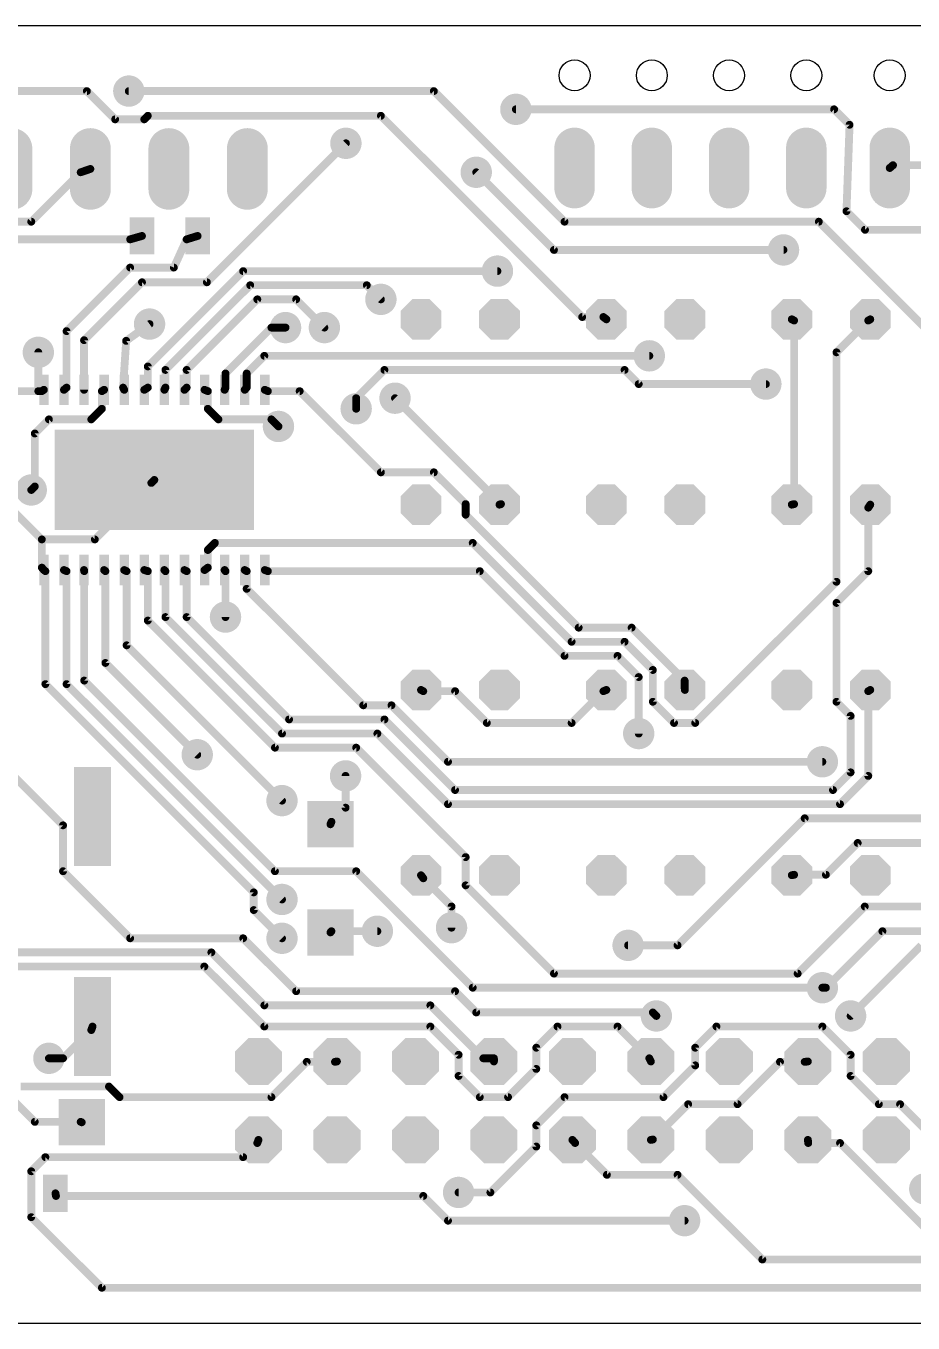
# Model space of a CAD drawing. Extents: x 0 to 99, y 0 to 42.
# Drawn here: x 15.94 to 44.65, y 0 to 42 of the extents above; entities that cross this region are included whole.
import ezdxf

# ---------------------------------------------------------------- set-up
doc = ezdxf.new("R2010")
doc.units = 0
for name, color, linetype in [('1', 14, 'CONTINUOUS'), ('17', 94, 'CONTINUOUS'), ('18', 94, 'CONTINUOUS'), ('20', 178, 'CONTINUOUS')]:
    doc.layers.add(name, color=color, linetype=linetype)

# ---------------------------------------------------------------- blocks, each defined once
blk = doc.blocks.new('OCTAGONP')
at = {"const_width": 0.5}
blk.add_lwpolyline([(-0.25, -0.1036), (-0.25, 0.1036), (-0.1036, 0.25), (0.1036, 0.25), (0.25, 0.1036), (0.25, -0.1036), (0.1036, -0.25), (-0.1036, -0.25), (-0.25, -0.1036), (-0.25, 0.1036)], dxfattribs=at)
blk = doc.blocks.new('RECT')
blk.add_solid([(-0.5, -0.5), (0.5, -0.5), (-0.5, 0.5), (0.5, 0.5)])
blk = doc.blocks.new('LONGP100')
at = {"const_width": 1}
blk.add_lwpolyline([(-0.5, 0), (0.5, 0)], dxfattribs=at)
at = {"const_width": 0.5}
for points in [[(-0.5, 0.25, 1), (-0.5, -0.25)], [(0.5, -0.25, 1), (0.5, 0.25)]]:
    blk.add_lwpolyline(points, format="xyb", dxfattribs=at)
blk = doc.blocks.new('ROUNDV')
at = {"const_width": 0.5}
blk.add_lwpolyline([(0, -0.25, 1), (0, 0.25, 1), (0, -0.25)], format="xyb", dxfattribs=at)

msp = doc.modelspace()

# ---------------------------------------------------------------- linework, layer by layer
at = {"layer": '1', "const_width": 0.254}
for points in [[(17.9165, 39.8907), (13.0302, 39.8907)], [(18.8309, 38.9763), (17.9165, 39.8907)], [(29.1465, 39.8907), (19.2738, 39.8907)], [(33.3756, 35.6616), (29.1465, 39.8907)], [(19.7739, 38.9763), (18.8309, 38.9763)], [(19.8882, 39.0906), (19.7739, 38.9763)], [(27.432, 39.0906), (19.8882, 39.0906)], [(33.9471, 32.5755), (27.432, 39.0906)], [(42.1, 39.3), (31.8, 39.3)], [(42.6, 38.8), (42.1, 39.3)], [(42.5, 36), (42.6, 38.8)], [(21.8, 33.7), (26.3, 38.2)], [(17.7165, 37.2618), (16.1163, 35.6616)], [(17.7165, 37.2618), (18.03, 37.37)], [(30.5181, 37.2618), (33.0327, 34.7472)], [(44.0055, 37.4904), (43.9, 37.4)], [(74.7522, 37.4904), (44.0055, 37.4904)], [(43.1, 35.4), (42.5, 36)], [(16.1163, 35.6616), (14.5161, 35.6616)], [(41.6052, 35.6616), (33.3756, 35.6616)], [(45.72, 31.5468), (41.6052, 35.6616)], [(19.3167, 35.0901), (19.7, 35.2)], [(21.1455, 35.0901), (21.5, 35.2)], [(71.7, 35.4), (43.1, 35.4)], [(15.2019, 35.0901), (19.3167, 35.0901)], [(21.1455, 35.0901), (20.7311, 34.1757)], [(33.0327, 34.7472), (40.4622, 34.7472)], [(19.3167, 34.1757), (17.2593, 32.1183)], [(20.7311, 34.1757), (19.3167, 34.1757)], [(22.9743, 34.0614), (19.8882, 30.9753)], [(31.2039, 34.0614), (22.9743, 34.0614)], [(17.825, 31.825), (19.7, 33.7)], [(19.7, 33.7), (21.8, 33.7)], [(23.2029, 33.6042), (20.4597, 30.861)], [(26.9748, 33.6042), (23.2029, 33.6042)], [(27.432, 33.147), (26.9748, 33.6042)], [(23.4315, 33.147), (21.1455, 30.861)], [(24.6888, 33.147), (23.4315, 33.147)], [(25.6032, 32.2326), (24.6888, 33.147)], [(19.9452, 32.3469), (19.1881, 31.804)], [(23.8887, 32.2326), (22.4028, 30.7467)], [(24.3459, 32.2326), (23.8887, 32.2326)], [(34.6329, 32.5755), (33.9471, 32.5755)], [(34.6329, 32.5755), (34.73, 32.5)], [(40.8051, 32.4612), (40.73, 32.5)], [(40.8051, 26.5176), (40.8051, 32.4612)], [(43.2054, 32.4612), (42.1767, 31.4325)], [(43.2054, 32.4612), (43.27, 32.5)], [(17.2593, 32.1183), (17.2593, 30.2895)], [(17.825, 30.2178), (17.825, 31.825)], [(19.1881, 31.804), (19.0881, 30.2895)], [(16.3449, 31.4325), (16.3449, 30.1752)], [(42.1767, 31.4325), (42.1767, 24.003)], [(19.8882, 30.9753), (19.8882, 30.2895)], [(23.6601, 31.3182), (23.0886, 30.7467)], [(36.1188, 31.3182), (23.6601, 31.3182)], [(20.4597, 30.861), (20.4597, 30.2895)], [(21.1455, 30.861), (21.1455, 30.2895)], [(22.4028, 30.7467), (22.4028, 30.2895)], [(23.0886, 30.7467), (23.0886, 30.2895)], [(27.5463, 30.861), (26.6319, 29.9466)], [(35.3187, 30.861), (27.5463, 30.861)], [(35.7759, 30.4038), (35.3187, 30.861)], [(15.3162, 30.1752), (16.3449, 30.1752)], [(16.3449, 30.1752), (16.4592, 30.1752)], [(16.4592, 30.1752), (16.525, 30.2178)], [(17.2593, 30.2895), (17.175, 30.2178)], [(18.4023, 30.1752), (18.475, 30.2178)], [(18.4023, 29.6037), (18.4023, 30.1752)], [(19.0881, 30.2895), (19.125, 30.2178)], [(19.8882, 30.2895), (19.775, 30.2178)], [(20.4597, 30.2895), (20.425, 30.2178)], [(21.1455, 30.2895), (21.075, 30.2178)], [(21.8313, 30.1752), (21.725, 30.2178)], [(21.8313, 29.6037), (21.8313, 30.1752)], [(22.4028, 30.2895), (22.375, 30.2178)], [(23.0886, 30.2895), (23.025, 30.2178)], [(23.7744, 30.1752), (23.675, 30.2178)], [(24.8031, 30.1752), (23.7744, 30.1752)], [(27.432, 27.5463), (24.8031, 30.1752)], [(39.8907, 30.4038), (35.7759, 30.4038)], [(26.6319, 29.9466), (26.6319, 29.6037)], [(31.3182, 26.5176), (27.8892, 29.9466)], [(18.0594, 29.2608), (18.4023, 29.6037)], [(22.1742, 29.2608), (21.8313, 29.6037)], [(16.2306, 28.8036), (16.6878, 29.2608)], [(16.6878, 29.2608), (18.0594, 29.2608)], [(23.8887, 29.2608), (22.1742, 29.2608)], [(24.1173, 29.0322), (23.8887, 29.2608)], [(16.2306, 27.0891), (16.2306, 28.8036)], [(20.0025, 27.2034), (18.1737, 25.3746)], [(20.0025, 27.2034), (20.1, 27.3)], [(29.1465, 27.5463), (27.432, 27.5463)], [(30.1752, 26.5176), (29.1465, 27.5463)], [(16.1163, 26.9748), (16.2306, 27.0891)], [(15.2019, 26.6319), (16.4592, 25.3746)], [(30.1752, 26.1747), (30.1752, 26.5176)], [(31.3182, 26.5176), (31.27, 26.5)], [(40.8051, 26.5176), (40.73, 26.5)], [(43.2054, 26.4033), (43.27, 26.5)], [(43.2054, 26.4033), (43.2054, 24.3459)], [(33.8328, 22.5171), (30.1752, 26.1747)], [(16.4592, 25.3746), (16.4592, 24.4602)], [(18.1737, 25.3746), (16.4592, 25.3746)], [(22.0599, 25.2603), (21.8313, 25.0317)], [(30.4038, 25.2603), (22.0599, 25.2603)], [(33.6042, 22.0599), (30.4038, 25.2603)], [(21.8313, 25.0317), (21.8313, 24.4602)], [(16.4592, 24.4602), (16.525, 24.3822)], [(16.5735, 24.3459), (16.525, 24.3822)], [(16.5735, 20.6883), (16.5735, 24.3459)], [(17.2593, 24.3459), (17.175, 24.3822)], [(17.2593, 20.6883), (17.2593, 24.3459)], [(17.8308, 24.3459), (17.825, 24.3822)], [(17.8308, 20.8026), (17.8308, 24.3459)], [(18.5166, 24.3459), (18.475, 24.3822)], [(18.5166, 21.3741), (18.5166, 24.3459)], [(19.2024, 24.3459), (19.125, 24.3822)], [(19.2024, 21.9456), (19.2024, 24.3459)], [(19.8882, 24.3459), (19.775, 24.3822)], [(19.8882, 22.7457), (19.8882, 24.3459)], [(20.4597, 24.3459), (20.425, 24.3822)], [(20.4597, 22.86), (20.4597, 24.3459)], [(21.1455, 24.3459), (21.075, 24.3822)], [(21.1455, 22.86), (21.1455, 24.3459)], [(21.8313, 24.4602), (21.725, 24.3822)], [(22.4028, 24.3459), (22.375, 24.3822)], [(22.4028, 22.86), (22.4028, 24.3459)], [(23.0886, 24.3459), (23.025, 24.3822)], [(23.0886, 23.7744), (23.0886, 24.3459)], [(23.7744, 24.3459), (23.675, 24.3822)], [(30.6324, 24.3459), (23.7744, 24.3459)], [(33.3756, 21.6027), (30.6324, 24.3459)], [(43.2054, 24.3459), (42.1767, 23.3172)], [(42.1767, 24.003), (37.6047, 19.431)], [(26.8605, 20.0025), (23.0886, 23.7744)], [(42.1767, 23.3172), (42.1767, 20.1168)], [(24.003, 18.6309), (19.8882, 22.7457)], [(24.2316, 19.0881), (20.4597, 22.86)], [(24.4602, 19.5453), (21.1455, 22.86)], [(35.5473, 22.5171), (33.8328, 22.5171)], [(37.2618, 20.8026), (35.5473, 22.5171)], [(24.2316, 16.9164), (19.2024, 21.9456)], [(35.3187, 22.0599), (33.6042, 22.0599)], [(36.2331, 21.1455), (35.3187, 22.0599)], [(21.4884, 18.4023), (18.5166, 21.3741)], [(35.0901, 21.6027), (33.3756, 21.6027)], [(35.7759, 20.9169), (35.0901, 21.6027)], [(35.7759, 19.0881), (35.7759, 20.9169)], [(36.2331, 20.1168), (36.2331, 21.1455)], [(23.3172, 13.9446), (16.5735, 20.6883)], [(24.2316, 13.716), (17.2593, 20.6883)], [(24.003, 14.6304), (17.8308, 20.8026)], [(28.8036, 20.4597), (28.73, 20.5)], [(29.8323, 20.4597), (28.8036, 20.4597)], [(30.861, 19.431), (29.8323, 20.4597)], [(34.6329, 20.4597), (33.6042, 19.431)], [(34.6329, 20.4597), (34.73, 20.5)], [(37.2618, 20.574), (37.2618, 20.8026)], [(37.2618, 20.574), (37.27, 20.5)], [(43.2054, 20.4597), (43.27, 20.5)], [(43.2054, 20.4597), (43.2054, 17.7165)], [(36.9189, 19.431), (36.2331, 20.1168)], [(42.1767, 20.1168), (42.6339, 19.6596)], [(27.7749, 20.0025), (26.8605, 20.0025)], [(29.6037, 18.1737), (27.7749, 20.0025)], [(42.6339, 19.6596), (42.6339, 17.8308)], [(27.5463, 19.5453), (24.4602, 19.5453)], [(29.8323, 17.2593), (27.5463, 19.5453)], [(33.6042, 19.431), (30.861, 19.431)], [(37.6047, 19.431), (36.9189, 19.431)], [(27.3177, 19.0881), (24.2316, 19.0881)], [(29.6037, 16.8021), (27.3177, 19.0881)], [(17.145, 16.1163), (14.859, 18.4023)], [(26.6319, 18.6309), (24.003, 18.6309)], [(30.1752, 15.0876), (26.6319, 18.6309)], [(41.7195, 18.1737), (29.6037, 18.1737)], [(26.289, 16.6878), (26.289, 17.7165)], [(42.6339, 17.8308), (42.0624, 17.2593)], [(43.2054, 17.7165), (42.291, 16.8021)], [(42.0624, 17.2593), (29.8323, 17.2593)], [(25.8318, 16.2306), (26.289, 16.6878)], [(42.291, 16.8021), (29.6037, 16.8021)], [(41.148, 16.3449), (37.0332, 12.2301)], [(45.72, 16.3449), (41.148, 16.3449)], [(17.145, 14.6304), (17.145, 16.1163)], [(25.8318, 16.2306), (25.8, 16.15)], [(42.8625, 15.5448), (41.8338, 14.5161)], [(46.7487, 15.5448), (42.8625, 15.5448)], [(30.1752, 14.1732), (30.1752, 15.0876)], [(19.3167, 12.4587), (17.145, 14.6304)], [(26.6319, 14.6304), (24.003, 14.6304)], [(30.4038, 10.8585), (26.6319, 14.6304)], [(28.8036, 14.4018), (28.73, 14.5)], [(28.8036, 14.4018), (29.718, 13.4874)], [(33.0327, 11.3157), (30.1752, 14.1732)], [(40.8051, 14.5161), (40.73, 14.5)], [(41.8338, 14.5161), (40.8051, 14.5161)], [(23.3172, 13.3731), (23.3172, 13.9446)], [(24.2316, 12.4587), (23.3172, 13.3731)], [(29.718, 13.4874), (29.718, 12.8016)], [(43.0911, 13.4874), (40.9194, 11.3157)], [(47.2059, 13.4874), (43.0911, 13.4874)], [(25.8318, 12.6873), (25.8, 12.65)], [(27.3177, 12.6873), (25.8318, 12.6873)], [(41.8338, 10.8585), (43.6626, 12.6873)], [(43.6626, 12.6873), (48.9204, 12.6873)], [(22.9743, 12.4587), (19.3167, 12.4587)], [(24.6888, 10.7442), (22.9743, 12.4587)], [(37.0332, 12.2301), (35.433, 12.2301)], [(42.6339, 9.9441), (44.9199, 12.2301)], [(11.5443, 12.0015), (21.9456, 12.0015)], [(21.9456, 12.0015), (23.6601, 10.287)], [(21.717, 11.5443), (13.3731, 11.5443)], [(23.6601, 9.6012), (21.717, 11.5443)], [(40.9194, 11.3157), (33.0327, 11.3157)], [(41.7195, 10.8585), (30.4038, 10.8585)], [(41.8338, 10.8585), (41.7195, 10.8585)], [(29.8323, 10.7442), (24.6888, 10.7442)], [(30.5181, 10.0584), (29.8323, 10.7442)], [(23.6601, 10.287), (29.0322, 10.287)], [(29.0322, 10.287), (30.7467, 8.5725)], [(36.2331, 10.0584), (30.5181, 10.0584)], [(36.3474, 9.9441), (36.2331, 10.0584)], [(18.0594, 9.4869), (18.1, 9.6)], [(29.0322, 9.6012), (23.6601, 9.6012)], [(29.9466, 8.6868), (29.0322, 9.6012)], [(33.147, 9.6012), (32.4612, 8.9154)], [(35.0901, 9.6012), (33.147, 9.6012)], [(36.1188, 8.5725), (35.0901, 9.6012)], [(38.2905, 9.6012), (37.6047, 8.9154)], [(41.7195, 9.6012), (38.2905, 9.6012)], [(42.6339, 8.6868), (41.7195, 9.6012)], [(18.0594, 9.4869), (17.145, 8.5725)], [(32.4612, 8.9154), (32.4612, 8.2296)], [(37.6047, 8.9154), (37.6047, 8.3439)], [(17.145, 8.5725), (16.6878, 8.5725)], [(23.8887, 7.3152), (25.0317, 8.4582)], [(25.0317, 8.4582), (25.9461, 8.4582)], [(25.9461, 8.4582), (26.01, 8.47)], [(29.9466, 8.001), (29.9466, 8.6868)], [(30.7467, 8.5725), (31.0896, 8.5725)], [(31.0896, 8.5725), (31.09, 8.47)], [(36.1188, 8.5725), (36.17, 8.47)], [(37.6047, 8.3439), (36.576, 7.3152)], [(38.9763, 7.0866), (40.3479, 8.4582)], [(40.3479, 8.4582), (41.148, 8.4582)], [(41.148, 8.4582), (41.25, 8.47)], [(42.6339, 8.001), (42.6339, 8.6868)], [(30.6324, 7.3152), (29.9466, 8.001)], [(32.4612, 8.2296), (31.5468, 7.3152)], [(43.5483, 7.0866), (42.6339, 8.001)], [(15.0876, 7.6581), (16.2306, 6.5151)], [(15.7734, 7.6581), (18.6309, 7.6581)], [(18.6309, 7.6581), (18.9738, 7.3152)], [(18.9738, 7.3152), (23.8887, 7.3152)], [(31.5468, 7.3152), (30.6324, 7.3152)], [(33.3756, 7.3152), (32.4612, 6.4008)], [(36.576, 7.3152), (33.3756, 7.3152)], [(36.2331, 5.9436), (37.3761, 7.0866)], [(37.3761, 7.0866), (38.9763, 7.0866)], [(44.2341, 7.0866), (43.5483, 7.0866)], [(45.1485, 6.1722), (44.2341, 7.0866)], [(16.2306, 6.5151), (17.7165, 6.5151)], [(17.7165, 6.5151), (17.75, 6.5)], [(32.4612, 6.4008), (32.4612, 5.715)], [(23.4315, 5.8293), (22.9743, 5.3721)], [(23.4315, 5.8293), (23.47, 5.93)], [(33.7185, 5.8293), (33.63, 5.93)], [(33.7185, 5.8293), (34.7472, 4.8006)], [(36.2331, 5.9436), (36.17, 5.93)], [(41.2623, 5.8293), (41.25, 5.93)], [(42.291, 5.8293), (41.2623, 5.8293)], [(45.6057, 2.5146), (42.291, 5.8293)], [(16.5735, 5.3721), (16.1163, 4.9149)], [(22.9743, 5.3721), (16.5735, 5.3721)], [(32.4612, 5.715), (30.9753, 4.2291)], [(16.1163, 4.9149), (16.1163, 3.429)], [(34.7472, 4.8006), (37.0332, 4.8006)], [(37.0332, 4.8006), (39.7764, 2.0574)], [(16.9164, 4.1148), (16.9, 4.2)], [(28.8036, 4.1148), (16.9164, 4.1148)], [(29.6037, 3.3147), (28.8036, 4.1148)], [(30.9753, 4.2291), (29.9466, 4.2291)], [(16.1163, 3.429), (18.4023, 1.143)], [(37.2618, 3.3147), (29.6037, 3.3147)], [(39.7764, 2.0574), (76.581, 2.0574)], [(18.4023, 1.143), (82.5246, 1.143)]]:
    msp.add_lwpolyline(points, dxfattribs=at)
at = {"layer": '1', "const_width": 0.127}
for points in [[(17.9614, 39.9356, 1), (17.8716, 39.8458)], [(17.9165, 39.8272, 1), (17.9165, 39.9542)], [(19.2738, 39.9542, 1), (19.2738, 39.8272)], [(29.1914, 39.9356, 1), (29.1016, 39.8458)], [(29.1465, 39.8272, 1), (29.1465, 39.9542)], [(18.8309, 39.0398, 1), (18.8309, 38.9128)], [(18.786, 38.9314, 1), (18.8758, 39.0212)], [(19.729, 39.0212, 1), (19.8188, 38.9314)], [(19.7739, 38.9128, 1), (19.7739, 39.0398)], [(19.8882, 39.1541, 1), (19.8882, 39.0271)], [(19.9331, 39.0457, 1), (19.8433, 39.1355)], [(27.4769, 39.1355, 1), (27.3871, 39.0457)], [(27.432, 39.0271, 1), (27.432, 39.1541)], [(31.8, 39.3635, 1), (31.8, 39.2365)], [(42.1449, 39.3449, 1), (42.0551, 39.2551)], [(42.1, 39.2365, 1), (42.1, 39.3635)], [(42.6635, 38.7977, 1), (42.5365, 38.8023)], [(42.5551, 38.7551, 1), (42.6449, 38.8449)], [(26.3449, 38.1551, 1), (26.2551, 38.2449)], [(17.6958, 37.3218, 1), (17.7372, 37.2018)], [(17.7614, 37.2169, 1), (17.6716, 37.3067)], [(18.0507, 37.31, 1), (18.0093, 37.43)], [(30.563, 37.3067, 1), (30.4732, 37.2169)], [(43.8587, 37.4482, 1), (43.9413, 37.3518)], [(44.0055, 37.5539, 1), (44.0055, 37.4269)], [(44.0468, 37.4422, 1), (43.9642, 37.5386)], [(42.5449, 36.0449, 1), (42.4551, 35.9551)], [(16.0714, 35.7065, 1), (16.1612, 35.6167)], [(16.1163, 35.5981, 1), (16.1163, 35.7251)], [(33.3756, 35.7251, 1), (33.3756, 35.5981)], [(33.3307, 35.6167, 1), (33.4205, 35.7065)], [(41.6501, 35.7065, 1), (41.5603, 35.6167)], [(41.6052, 35.5981, 1), (41.6052, 35.7251)], [(42.4365, 36.0023, 1), (42.5635, 35.9977)], [(19.7175, 35.139, 1), (19.6825, 35.261)], [(21.5188, 35.1393, 1), (21.4812, 35.2607)], [(43.1, 35.4635, 1), (43.1, 35.3365)], [(43.0551, 35.3551, 1), (43.1449, 35.4449)], [(19.2992, 35.1511, 1), (19.3342, 35.0291)], [(19.3167, 35.0266, 1), (19.3167, 35.1536)], [(21.1267, 35.1508, 1), (21.1643, 35.0294)], [(21.2033, 35.0639, 1), (21.0877, 35.1163)], [(33.0327, 34.8107, 1), (33.0327, 34.6837)], [(40.4622, 34.6837, 1), (40.4622, 34.8107)], [(32.9878, 34.7023, 1), (33.0776, 34.7921)], [(19.3167, 34.2392, 1), (19.3167, 34.1122)], [(19.3616, 34.1308, 1), (19.2718, 34.2206)], [(20.6733, 34.2019, 1), (20.7889, 34.1495)], [(20.7311, 34.1122, 1), (20.7311, 34.2392)], [(22.9743, 34.1249, 1), (22.9743, 33.9979)], [(23.0192, 34.0165, 1), (22.9294, 34.1063)], [(31.2039, 33.9979, 1), (31.2039, 34.1249)], [(19.7, 33.7635, 1), (19.7, 33.6365)], [(19.7449, 33.6551, 1), (19.6551, 33.7449)], [(21.7551, 33.7449, 1), (21.8449, 33.6551)], [(21.8, 33.6365, 1), (21.8, 33.7635)], [(23.2029, 33.6677, 1), (23.2029, 33.5407)], [(23.2478, 33.5593, 1), (23.158, 33.6491)], [(27.0197, 33.6491, 1), (26.9299, 33.5593)], [(26.9748, 33.5407, 1), (26.9748, 33.6677)], [(23.4315, 33.2105, 1), (23.4315, 33.0835)], [(23.4764, 33.1021, 1), (23.3866, 33.1919)], [(24.7337, 33.1919, 1), (24.6439, 33.1021)], [(24.6888, 33.0835, 1), (24.6888, 33.2105)], [(27.3871, 33.1021, 1), (27.4769, 33.1919)], [(19.9822, 32.2953, 1), (19.9082, 32.3985)], [(23.8887, 32.2961, 1), (23.8887, 32.1691)], [(23.9336, 32.1877, 1), (23.8438, 32.2775)], [(24.3459, 32.1691, 1), (24.3459, 32.2961)], [(25.5583, 32.1877, 1), (25.6481, 32.2775)], [(33.9471, 32.639, 1), (33.9471, 32.512)], [(33.9022, 32.5306, 1), (33.992, 32.6204)], [(34.6719, 32.6256, 1), (34.5939, 32.5254)], [(34.6329, 32.512, 1), (34.6329, 32.639)], [(34.691, 32.4499, 1), (34.769, 32.5501)], [(40.7591, 32.5564, 1), (40.7009, 32.4436)], [(40.8686, 32.4612, 1), (40.7416, 32.4612)], [(40.776, 32.4048, 1), (40.8342, 32.5176)], [(43.1727, 32.5156, 1), (43.2381, 32.4068)], [(43.2503, 32.4163, 1), (43.1605, 32.5061)], [(43.3027, 32.4456, 1), (43.2373, 32.5544)], [(17.3228, 32.1183, 1), (17.1958, 32.1183)], [(17.2144, 32.1632, 1), (17.3042, 32.0734)], [(17.8885, 31.825, 1), (17.7615, 31.825)], [(17.7801, 31.8699, 1), (17.8699, 31.7801)], [(19.2515, 31.7998, 1), (19.1247, 31.8082)], [(16.4084, 31.4325, 1), (16.2814, 31.4325)], [(19.1511, 31.8556, 1), (19.2251, 31.7524)], [(42.2402, 31.4325, 1), (42.1132, 31.4325)], [(42.1318, 31.4774, 1), (42.2216, 31.3876)], [(19.9517, 30.9753, 1), (19.8247, 30.9753)], [(19.8433, 31.0202, 1), (19.9331, 30.9304)], [(23.6601, 31.3817, 1), (23.6601, 31.2547)], [(23.705, 31.2733, 1), (23.6152, 31.3631)], [(36.1188, 31.2547, 1), (36.1188, 31.3817)], [(20.5232, 30.861, 1), (20.3962, 30.861)], [(20.4148, 30.9059, 1), (20.5046, 30.8161)], [(21.209, 30.861, 1), (21.082, 30.861)], [(21.1006, 30.9059, 1), (21.1904, 30.8161)], [(22.4663, 30.7467, 1), (22.3393, 30.7467)], [(22.3579, 30.7916, 1), (22.4477, 30.7018)], [(23.1521, 30.7467, 1), (23.0251, 30.7467)], [(23.0437, 30.7916, 1), (23.1335, 30.7018)], [(27.5463, 30.9245, 1), (27.5463, 30.7975)], [(27.5912, 30.8161, 1), (27.5014, 30.9059)], [(35.3636, 30.9059, 1), (35.2738, 30.8161)], [(35.3187, 30.7975, 1), (35.3187, 30.9245)], [(16.3449, 30.2387, 1), (16.3449, 30.1117)], [(16.3449, 30.1117, 1), (16.3449, 30.2387)], [(16.4247, 30.2285, 1), (16.4937, 30.1219)], [(16.4592, 30.1117, 1), (16.4592, 30.2387)], [(16.5595, 30.1645, 1), (16.4905, 30.2711)], [(17.1339, 30.2662, 1), (17.2161, 30.1694)], [(17.1958, 30.2895, 1), (17.3228, 30.2895)], [(17.3004, 30.2411, 1), (17.2182, 30.3379)], [(17.7615, 30.2178, 1), (17.8885, 30.2178)], [(18.4658, 30.1752, 1), (18.3388, 30.1752)], [(18.3702, 30.23, 1), (18.4344, 30.1204)], [(18.5071, 30.163, 1), (18.4429, 30.2726)], [(19.1446, 30.3186, 1), (19.0316, 30.2604)], [(19.0247, 30.2937, 1), (19.1515, 30.2853)], [(19.0685, 30.1887, 1), (19.1815, 30.2469)], [(19.741, 30.2714, 1), (19.809, 30.1642)], [(19.8247, 30.2895, 1), (19.9517, 30.2895)], [(19.9222, 30.2359, 1), (19.8542, 30.3431)], [(20.3678, 30.2455, 1), (20.4822, 30.1901)], [(20.3962, 30.2895, 1), (20.5232, 30.2895)], [(20.5169, 30.2618, 1), (20.4025, 30.3172)], [(21.0297, 30.2623, 1), (21.1203, 30.1733)], [(21.082, 30.2895, 1), (21.209, 30.2895)], [(21.1908, 30.245, 1), (21.1002, 30.334)], [(21.7486, 30.2767, 1), (21.7014, 30.1589)], [(21.8948, 30.1752, 1), (21.7678, 30.1752)], [(21.8077, 30.1163, 1), (21.8549, 30.2341)], [(22.3158, 30.2408, 1), (22.4342, 30.1948)], [(22.3393, 30.2895, 1), (22.4663, 30.2895)], [(22.462, 30.2665, 1), (22.3436, 30.3125)], [(22.9775, 30.2599, 1), (23.0725, 30.1757)], [(23.0251, 30.2895, 1), (23.1521, 30.2895)], [(23.1361, 30.2474, 1), (23.0411, 30.3316)], [(23.7, 30.2762, 1), (23.65, 30.1594)], [(23.7744, 30.2387, 1), (23.7744, 30.1117)], [(23.7494, 30.1168, 1), (23.7994, 30.2336)], [(24.848, 30.2201, 1), (24.7582, 30.1303)], [(24.8031, 30.1117, 1), (24.8031, 30.2387)], [(35.7759, 30.4673, 1), (35.7759, 30.3403)], [(35.731, 30.3589, 1), (35.8208, 30.4487)], [(39.8907, 30.3403, 1), (39.8907, 30.4673)], [(16.2814, 30.1752, 1), (16.4084, 30.1752)], [(26.6954, 29.9466, 1), (26.5684, 29.9466)], [(26.587, 29.9915, 1), (26.6768, 29.9017)], [(27.9341, 29.9915, 1), (27.8443, 29.9017)], [(18.3388, 29.6037, 1), (18.4658, 29.6037)], [(18.4472, 29.5588, 1), (18.3574, 29.6486)], [(21.8762, 29.6486, 1), (21.7864, 29.5588)], [(21.7678, 29.6037, 1), (21.8948, 29.6037)], [(26.5684, 29.6037, 1), (26.6954, 29.6037)], [(16.6878, 29.3243, 1), (16.6878, 29.1973)], [(16.7327, 29.2159, 1), (16.6429, 29.3057)], [(18.0145, 29.3057, 1), (18.1043, 29.2159)], [(18.0594, 29.1973, 1), (18.0594, 29.3243)], [(22.1742, 29.3243, 1), (22.1742, 29.1973)], [(22.1293, 29.2159, 1), (22.2191, 29.3057)], [(23.9336, 29.3057, 1), (23.8438, 29.2159)], [(23.8887, 29.1973, 1), (23.8887, 29.3243)], [(24.0724, 28.9873, 1), (24.1622, 29.0771)], [(16.2941, 28.8036, 1), (16.1671, 28.8036)], [(16.1857, 28.8485, 1), (16.2755, 28.7587)], [(19.9578, 27.2485, 1), (20.0472, 27.1583)], [(20.0474, 27.1585, 1), (19.9576, 27.2483)], [(20.1447, 27.2549, 1), (20.0553, 27.3451)], [(27.432, 27.6098, 1), (27.432, 27.4828)], [(27.3871, 27.5014, 1), (27.4769, 27.5912)], [(29.1914, 27.5912, 1), (29.1016, 27.5014)], [(29.1465, 27.4828, 1), (29.1465, 27.6098)], [(16.0714, 27.0197, 1), (16.1612, 26.9299)], [(16.1671, 27.0891, 1), (16.2941, 27.0891)], [(16.2755, 27.0442, 1), (16.1857, 27.134)], [(30.2387, 26.5176, 1), (30.1117, 26.5176)], [(30.1303, 26.4727, 1), (30.2201, 26.5625)], [(31.2482, 26.5596, 1), (31.2918, 26.4404)], [(31.2733, 26.4727, 1), (31.3631, 26.5625)], [(31.34, 26.458, 1), (31.2964, 26.5772)], [(40.7155, 26.5618, 1), (40.7445, 26.4382)], [(40.7416, 26.5176, 1), (40.8686, 26.5176)], [(40.8196, 26.4558, 1), (40.7906, 26.5794)], [(43.2689, 26.4033, 1), (43.1419, 26.4033)], [(43.1526, 26.4386, 1), (43.2582, 26.368)], [(43.3228, 26.4647, 1), (43.2172, 26.5353)], [(30.2201, 26.2196, 1), (30.1303, 26.1298)], [(30.1117, 26.1747, 1), (30.2387, 26.1747)], [(16.5227, 25.3746, 1), (16.3957, 25.3746)], [(16.4592, 25.4381, 1), (16.4592, 25.3111)], [(16.4143, 25.3297, 1), (16.5041, 25.4195)], [(18.1288, 25.4195, 1), (18.2186, 25.3297)], [(18.1737, 25.3111, 1), (18.1737, 25.4381)], [(22.0599, 25.3238, 1), (22.0599, 25.1968)], [(22.1048, 25.2154, 1), (22.015, 25.3052)], [(30.4487, 25.3052, 1), (30.3589, 25.2154)], [(30.4038, 25.1968, 1), (30.4038, 25.3238)], [(21.8948, 25.0317, 1), (21.7678, 25.0317)], [(21.7864, 25.0766, 1), (21.8762, 24.9868)], [(16.3957, 24.4602, 1), (16.5227, 24.4602)], [(16.5077, 24.5011, 1), (16.4107, 24.4193)], [(16.563, 24.433, 1), (16.487, 24.3314)], [(16.4765, 24.3413, 1), (16.5735, 24.4231)], [(16.637, 24.3459, 1), (16.51, 24.3459)], [(16.5355, 24.2951, 1), (16.6115, 24.3967)], [(17.2001, 24.4405, 1), (17.1499, 24.3239)], [(17.3228, 24.3459, 1), (17.1958, 24.3459)], [(17.2342, 24.2876, 1), (17.2844, 24.4042)], [(17.8877, 24.3922, 1), (17.7623, 24.3722)], [(17.8943, 24.3459, 1), (17.7673, 24.3459)], [(17.7681, 24.3359, 1), (17.8935, 24.3559)], [(18.5167, 24.43, 1), (18.4333, 24.3344)], [(18.5801, 24.3459, 1), (18.4531, 24.3459)], [(18.4749, 24.2981, 1), (18.5583, 24.3937)], [(19.152, 24.4397, 1), (19.098, 24.3247)], [(19.2659, 24.3459, 1), (19.1389, 24.3459)], [(19.1754, 24.2884, 1), (19.2294, 24.4034)], [(19.7944, 24.4427, 1), (19.7556, 24.3217)], [(19.9517, 24.3459, 1), (19.8247, 24.3459)], [(19.8688, 24.2854, 1), (19.9076, 24.4064)], [(20.4709, 24.4261, 1), (20.3791, 24.3383)], [(20.5232, 24.3459, 1), (20.3962, 24.3459)], [(20.4138, 24.302, 1), (20.5056, 24.3898)], [(21.1041, 24.4387, 1), (21.0459, 24.3257)], [(21.209, 24.3459, 1), (21.082, 24.3459)], [(21.1164, 24.2894, 1), (21.1746, 24.4024)], [(21.6874, 24.4334, 1), (21.7626, 24.331)], [(21.7678, 24.4602, 1), (21.8948, 24.4602)], [(21.8689, 24.409, 1), (21.7937, 24.5114)], [(22.4254, 24.4208, 1), (22.3246, 24.3436)], [(22.4663, 24.3459, 1), (22.3393, 24.3459)], [(22.3524, 24.3073, 1), (22.4532, 24.3845)], [(23.0565, 24.4373, 1), (22.9935, 24.3271)], [(23.1521, 24.3459, 1), (23.0251, 24.3459)], [(23.0571, 24.2908, 1), (23.1201, 24.401)], [(23.6968, 24.4418, 1), (23.6532, 24.3226)], [(23.7744, 24.4094, 1), (23.7744, 24.2824)], [(23.7526, 24.2863, 1), (23.7962, 24.4055)], [(30.6773, 24.3908, 1), (30.5875, 24.301)], [(30.6324, 24.2824, 1), (30.6324, 24.4094)], [(43.1419, 24.3459, 1), (43.2689, 24.3459)], [(43.2503, 24.301, 1), (43.1605, 24.3908)], [(42.1132, 24.003, 1), (42.2402, 24.003)], [(42.2216, 23.9581, 1), (42.1318, 24.0479)], [(23.1335, 23.8193, 1), (23.0437, 23.7295)], [(23.0251, 23.7744, 1), (23.1521, 23.7744)], [(42.2402, 23.3172, 1), (42.1132, 23.3172)], [(42.1318, 23.3621, 1), (42.2216, 23.2723)], [(19.9331, 22.7906, 1), (19.8433, 22.7008)], [(19.8247, 22.7457, 1), (19.9517, 22.7457)], [(20.5046, 22.9049, 1), (20.4148, 22.8151)], [(20.3962, 22.86, 1), (20.5232, 22.86)], [(21.1904, 22.9049, 1), (21.1006, 22.8151)], [(21.082, 22.86, 1), (21.209, 22.86)], [(22.3393, 22.86, 1), (22.4663, 22.86)], [(33.8328, 22.5806, 1), (33.8328, 22.4536)], [(33.7879, 22.4722, 1), (33.8777, 22.562)], [(35.5922, 22.562, 1), (35.5024, 22.4722)], [(35.5473, 22.4536, 1), (35.5473, 22.5806)], [(19.2473, 21.9905, 1), (19.1575, 21.9007)], [(19.1389, 21.9456, 1), (19.2659, 21.9456)], [(33.6042, 22.1234, 1), (33.6042, 21.9964)], [(33.5593, 22.015, 1), (33.6491, 22.1048)], [(35.3636, 22.1048, 1), (35.2738, 22.015)], [(35.3187, 21.9964, 1), (35.3187, 22.1234)], [(18.5615, 21.419, 1), (18.4717, 21.3292)], [(18.4531, 21.3741, 1), (18.5801, 21.3741)], [(33.3756, 21.6662, 1), (33.3756, 21.5392)], [(33.3307, 21.5578, 1), (33.4205, 21.6476)], [(35.135, 21.6476, 1), (35.0452, 21.5578)], [(35.0901, 21.5392, 1), (35.0901, 21.6662)], [(35.8394, 20.9169, 1), (35.7124, 20.9169)], [(35.731, 20.872, 1), (35.8208, 20.9618)], [(36.2966, 21.1455, 1), (36.1696, 21.1455)], [(36.1882, 21.1006, 1), (36.278, 21.1904)], [(16.6184, 20.7332, 1), (16.5286, 20.6434)], [(16.51, 20.6883, 1), (16.637, 20.6883)], [(17.3042, 20.7332, 1), (17.2144, 20.6434)], [(17.1958, 20.6883, 1), (17.3228, 20.6883)], [(17.8757, 20.8475, 1), (17.7859, 20.7577)], [(17.7673, 20.8026, 1), (17.8943, 20.8026)], [(28.7605, 20.5557, 1), (28.6995, 20.4443)], [(28.8036, 20.5232, 1), (28.8036, 20.3962)], [(29.8772, 20.5046, 1), (29.7874, 20.4148)], [(29.8323, 20.3962, 1), (29.8323, 20.5232)], [(34.6086, 20.5183, 1), (34.6572, 20.4011)], [(34.6778, 20.4148, 1), (34.588, 20.5046)], [(34.7543, 20.4414, 1), (34.7057, 20.5586)], [(37.3253, 20.8026, 1), (37.1983, 20.8026)], [(37.3249, 20.581, 1), (37.1987, 20.567)], [(37.1983, 20.574, 1), (37.3253, 20.574)], [(37.2169, 20.7577, 1), (37.3067, 20.8475)], [(43.2689, 20.4597, 1), (43.1419, 20.4597)], [(43.3036, 20.4461, 1), (43.2364, 20.5539)], [(28.7731, 20.404, 1), (28.8341, 20.5154)], [(36.278, 20.1617, 1), (36.1882, 20.0719)], [(36.1696, 20.1168, 1), (36.2966, 20.1168)], [(37.2069, 20.493, 1), (37.3331, 20.507)], [(42.2216, 20.1617, 1), (42.1318, 20.0719)], [(42.1132, 20.1168, 1), (42.2402, 20.1168)], [(43.1718, 20.5136, 1), (43.239, 20.4058)], [(26.8605, 20.066, 1), (26.8605, 19.939)], [(26.8156, 19.9576, 1), (26.9054, 20.0474)], [(27.8198, 20.0474, 1), (27.73, 19.9576)], [(27.7749, 19.939, 1), (27.7749, 20.066)], [(42.6974, 19.6596, 1), (42.5704, 19.6596)], [(42.589, 19.6147, 1), (42.6788, 19.7045)], [(24.4602, 19.6088, 1), (24.4602, 19.4818)], [(24.4153, 19.5004, 1), (24.5051, 19.5902)], [(27.5912, 19.5902, 1), (27.5014, 19.5004)], [(27.5463, 19.4818, 1), (27.5463, 19.6088)], [(30.861, 19.4945, 1), (30.861, 19.3675)], [(30.8161, 19.3861, 1), (30.9059, 19.4759)], [(33.5593, 19.4759, 1), (33.6491, 19.3861)], [(33.6042, 19.3675, 1), (33.6042, 19.4945)], [(36.9189, 19.4945, 1), (36.9189, 19.3675)], [(36.874, 19.3861, 1), (36.9638, 19.4759)], [(37.5598, 19.4759, 1), (37.6496, 19.3861)], [(37.6047, 19.3675, 1), (37.6047, 19.4945)], [(24.2316, 19.1516, 1), (24.2316, 19.0246)], [(24.1867, 19.0432, 1), (24.2765, 19.133)], [(27.3626, 19.133, 1), (27.2728, 19.0432)], [(27.3177, 19.0246, 1), (27.3177, 19.1516)], [(35.7124, 19.0881, 1), (35.8394, 19.0881)], [(21.4435, 18.3574, 1), (21.5333, 18.4472)], [(24.003, 18.6944, 1), (24.003, 18.5674)], [(23.9581, 18.586, 1), (24.0479, 18.6758)], [(26.6768, 18.6758, 1), (26.587, 18.586)], [(26.6319, 18.5674, 1), (26.6319, 18.6944)], [(29.6037, 18.2372, 1), (29.6037, 18.1102)], [(29.5588, 18.1288, 1), (29.6486, 18.2186)], [(41.7195, 18.1102, 1), (41.7195, 18.2372)], [(26.3525, 17.7165, 1), (26.2255, 17.7165)], [(42.5704, 17.8308, 1), (42.6974, 17.8308)], [(42.6788, 17.7859, 1), (42.589, 17.8757)], [(43.1419, 17.7165, 1), (43.2689, 17.7165)], [(43.2503, 17.6716, 1), (43.1605, 17.7614)], [(29.8323, 17.3228, 1), (29.8323, 17.1958)], [(29.7874, 17.2144, 1), (29.8772, 17.3042)], [(42.0175, 17.3042, 1), (42.1073, 17.2144)], [(42.0624, 17.1958, 1), (42.0624, 17.3228)], [(24.1867, 16.8715, 1), (24.2765, 16.9613)], [(26.3339, 16.6429, 1), (26.2441, 16.7327)], [(29.6037, 16.8656, 1), (29.6037, 16.7386)], [(29.5588, 16.7572, 1), (29.6486, 16.847)], [(42.2461, 16.847, 1), (42.3359, 16.7572)], [(42.291, 16.7386, 1), (42.291, 16.8656)], [(26.2255, 16.6878, 1), (26.3525, 16.6878)], [(41.148, 16.4084, 1), (41.148, 16.2814)], [(41.1929, 16.3, 1), (41.1031, 16.3898)], [(17.2085, 16.1163, 1), (17.0815, 16.1163)], [(17.1001, 16.0714, 1), (17.1899, 16.1612)], [(25.7409, 16.1733, 1), (25.8591, 16.1267)], [(25.7869, 16.2755, 1), (25.8767, 16.1857)], [(25.8909, 16.2073, 1), (25.7727, 16.2539)], [(42.8625, 15.6083, 1), (42.8625, 15.4813)], [(42.9074, 15.4999, 1), (42.8176, 15.5897)], [(30.2387, 15.0876, 1), (30.1117, 15.0876)], [(30.1303, 15.0427, 1), (30.2201, 15.1325)], [(17.1899, 14.6753, 1), (17.1001, 14.5855)], [(24.003, 14.6939, 1), (24.003, 14.5669)], [(23.9581, 14.5855, 1), (24.0479, 14.6753)], [(26.6768, 14.6753, 1), (26.587, 14.5855)], [(26.6319, 14.5669, 1), (26.6319, 14.6939)], [(17.0815, 14.6304, 1), (17.2085, 14.6304)], [(28.7808, 14.5381, 1), (28.6792, 14.4619)], [(28.8485, 14.4467, 1), (28.7587, 14.3569)], [(28.7528, 14.3637, 1), (28.8544, 14.4399)], [(30.2201, 14.2181, 1), (30.1303, 14.1283)], [(40.7167, 14.5621, 1), (40.7433, 14.4379)], [(40.8051, 14.5796, 1), (40.8051, 14.4526)], [(40.8184, 14.454, 1), (40.7918, 14.5782)], [(41.7889, 14.561, 1), (41.8787, 14.4712)], [(41.8338, 14.4526, 1), (41.8338, 14.5796)], [(23.3807, 13.9446, 1), (23.2537, 13.9446)], [(23.2723, 13.8997, 1), (23.3621, 13.9895)], [(30.1117, 14.1732, 1), (30.2387, 14.1732)], [(23.3621, 13.418, 1), (23.2723, 13.3282)], [(24.1867, 13.6711, 1), (24.2765, 13.7609)], [(29.7815, 13.4874, 1), (29.6545, 13.4874)], [(29.6731, 13.4425, 1), (29.7629, 13.5323)], [(43.0911, 13.5509, 1), (43.0911, 13.4239)], [(43.136, 13.4425, 1), (43.0462, 13.5323)], [(23.2537, 13.3731, 1), (23.3807, 13.3731)], [(25.7517, 12.6912, 1), (25.8483, 12.6088)], [(25.8318, 12.7508, 1), (25.8318, 12.6238)], [(25.8801, 12.6461, 1), (25.7835, 12.7285)], [(27.3177, 12.6238, 1), (27.3177, 12.7508)], [(29.6545, 12.8016, 1), (29.7815, 12.8016)], [(43.6626, 12.7508, 1), (43.6626, 12.6238)], [(43.7075, 12.6424, 1), (43.6177, 12.7322)], [(19.3167, 12.5222, 1), (19.3167, 12.3952)], [(19.2718, 12.4138, 1), (19.3616, 12.5036)], [(23.0192, 12.5036, 1), (22.9294, 12.4138)], [(22.9743, 12.3952, 1), (22.9743, 12.5222)], [(24.1867, 12.4138, 1), (24.2765, 12.5036)], [(35.433, 12.2936, 1), (35.433, 12.1666)], [(36.9883, 12.275, 1), (37.0781, 12.1852)], [(37.0332, 12.1666, 1), (37.0332, 12.2936)], [(21.9905, 12.0464, 1), (21.9007, 11.9566)], [(21.9456, 11.938, 1), (21.9456, 12.065)], [(21.7619, 11.5892, 1), (21.6721, 11.4994)], [(21.717, 11.4808, 1), (21.717, 11.6078)], [(33.0327, 11.3792, 1), (33.0327, 11.2522)], [(32.9878, 11.2708, 1), (33.0776, 11.3606)], [(40.8745, 11.3606, 1), (40.9643, 11.2708)], [(40.9194, 11.2522, 1), (40.9194, 11.3792)], [(30.4038, 10.922, 1), (30.4038, 10.795)], [(30.3589, 10.8136, 1), (30.4487, 10.9034)], [(41.7195, 10.922, 1), (41.7195, 10.795)], [(41.7195, 10.795, 1), (41.7195, 10.922)], [(41.7889, 10.9034, 1), (41.8787, 10.8136)], [(41.8338, 10.795, 1), (41.8338, 10.922)], [(24.6888, 10.8077, 1), (24.6888, 10.6807)], [(24.6439, 10.6993, 1), (24.7337, 10.7891)], [(29.8772, 10.7891, 1), (29.7874, 10.6993)], [(29.8323, 10.6807, 1), (29.8323, 10.8077)], [(23.6601, 10.3505, 1), (23.6601, 10.2235)], [(23.6152, 10.2421, 1), (23.705, 10.3319)], [(29.0771, 10.3319, 1), (28.9873, 10.2421)], [(29.0322, 10.2235, 1), (29.0322, 10.3505)], [(30.5181, 10.1219, 1), (30.5181, 9.9949)], [(30.4732, 10.0135, 1), (30.563, 10.1033)], [(36.278, 10.1033, 1), (36.1882, 10.0135)], [(36.2331, 9.9949, 1), (36.2331, 10.1219)], [(18.1598, 9.5785, 1), (18.0402, 9.6215)], [(23.6601, 9.6647, 1), (23.6601, 9.5377)], [(23.6152, 9.5563, 1), (23.705, 9.6461)], [(29.0771, 9.6461, 1), (28.9873, 9.5563)], [(29.0322, 9.5377, 1), (29.0322, 9.6647)], [(33.147, 9.6647, 1), (33.147, 9.5377)], [(33.1919, 9.5563, 1), (33.1021, 9.6461)], [(35.135, 9.6461, 1), (35.0452, 9.5563)], [(35.0901, 9.5377, 1), (35.0901, 9.6647)], [(36.3025, 9.8992, 1), (36.3923, 9.989)], [(38.2905, 9.6647, 1), (38.2905, 9.5377)], [(38.3354, 9.5563, 1), (38.2456, 9.6461)], [(41.7644, 9.6461, 1), (41.6746, 9.5563)], [(41.7195, 9.5377, 1), (41.7195, 9.6647)], [(42.589, 9.989, 1), (42.6788, 9.8992)], [(17.9996, 9.5084, 1), (18.1192, 9.4654)], [(18.1043, 9.442, 1), (18.0145, 9.5318)], [(32.5247, 8.9154, 1), (32.3977, 8.9154)], [(32.4163, 8.9603, 1), (32.5061, 8.8705)], [(37.6682, 8.9154, 1), (37.5412, 8.9154)], [(37.5598, 8.9603, 1), (37.6496, 8.8705)], [(16.6878, 8.636, 1), (16.6878, 8.509)], [(17.1001, 8.6174, 1), (17.1899, 8.5276)], [(17.145, 8.509, 1), (17.145, 8.636)], [(25.0317, 8.5217, 1), (25.0317, 8.3947)], [(25.0766, 8.4133, 1), (24.9868, 8.5031)], [(25.9346, 8.5206, 1), (25.9576, 8.3958)], [(25.9461, 8.3947, 1), (25.9461, 8.5217)], [(26.0215, 8.4076, 1), (25.9985, 8.5324)], [(30.0101, 8.6868, 1), (29.8831, 8.6868)], [(29.9017, 8.6419, 1), (29.9915, 8.7317)], [(30.7467, 8.636, 1), (30.7467, 8.509)], [(30.7018, 8.5276, 1), (30.7916, 8.6174)], [(31.1531, 8.5727, 1), (31.0261, 8.5723)], [(31.0265, 8.4698, 1), (31.1535, 8.4702)], [(31.0896, 8.509, 1), (31.0896, 8.636)], [(36.1756, 8.6009, 1), (36.062, 8.5441)], [(36.0739, 8.5276, 1), (36.1637, 8.6174)], [(36.1132, 8.4416, 1), (36.2268, 8.4984)], [(37.5412, 8.3439, 1), (37.6682, 8.3439)], [(37.6496, 8.299, 1), (37.5598, 8.3888)], [(40.3479, 8.5217, 1), (40.3479, 8.3947)], [(40.3928, 8.4133, 1), (40.303, 8.5031)], [(41.1407, 8.5213, 1), (41.1553, 8.3951)], [(41.148, 8.3947, 1), (41.148, 8.5217)], [(41.2573, 8.4069, 1), (41.2427, 8.5331)], [(42.6974, 8.6868, 1), (42.5704, 8.6868)], [(42.589, 8.6419, 1), (42.6788, 8.7317)], [(29.9915, 8.0459, 1), (29.9017, 7.9561)], [(29.8831, 8.001, 1), (30.0101, 8.001)], [(32.3977, 8.2296, 1), (32.5247, 8.2296)], [(32.5061, 8.1847, 1), (32.4163, 8.2745)], [(42.6788, 8.0459, 1), (42.589, 7.9561)], [(42.5704, 8.001, 1), (42.6974, 8.001)], [(18.6758, 7.703, 1), (18.586, 7.6132)], [(18.6309, 7.5946, 1), (18.6309, 7.7216)], [(18.9738, 7.3787, 1), (18.9738, 7.2517)], [(18.9289, 7.2703, 1), (19.0187, 7.3601)], [(23.8438, 7.3601, 1), (23.9336, 7.2703)], [(23.8887, 7.2517, 1), (23.8887, 7.3787)], [(30.6324, 7.3787, 1), (30.6324, 7.2517)], [(30.5875, 7.2703, 1), (30.6773, 7.3601)], [(31.5019, 7.3601, 1), (31.5917, 7.2703)], [(31.5468, 7.2517, 1), (31.5468, 7.3787)], [(33.3756, 7.3787, 1), (33.3756, 7.2517)], [(33.4205, 7.2703, 1), (33.3307, 7.3601)], [(36.5311, 7.3601, 1), (36.6209, 7.2703)], [(36.576, 7.2517, 1), (36.576, 7.3787)], [(37.3761, 7.1501, 1), (37.3761, 7.0231)], [(37.421, 7.0417, 1), (37.3312, 7.1315)], [(38.9314, 7.1315, 1), (39.0212, 7.0417)], [(38.9763, 7.0231, 1), (38.9763, 7.1501)], [(43.5483, 7.1501, 1), (43.5483, 7.0231)], [(43.5034, 7.0417, 1), (43.5932, 7.1315)], [(44.279, 7.1315, 1), (44.1892, 7.0417)], [(44.2341, 7.0231, 1), (44.2341, 7.1501)], [(16.2306, 6.5786, 1), (16.2306, 6.4516)], [(16.1857, 6.4702, 1), (16.2755, 6.56)], [(17.7426, 6.573, 1), (17.6904, 6.4572)], [(17.7165, 6.4516, 1), (17.7165, 6.5786)], [(17.7239, 6.4421, 1), (17.7761, 6.5579)], [(32.5247, 6.4008, 1), (32.3977, 6.4008)], [(32.4163, 6.4457, 1), (32.5061, 6.3559)], [(23.3722, 5.852, 1), (23.4908, 5.8066)], [(23.4764, 5.7844, 1), (23.3866, 5.8742)], [(23.5293, 5.9073, 1), (23.4107, 5.9527)], [(33.6777, 5.9719, 1), (33.5823, 5.8881)], [(33.7634, 5.8742, 1), (33.6736, 5.7844)], [(33.6708, 5.7874, 1), (33.7662, 5.8712)], [(36.1566, 5.9921, 1), (36.1834, 5.8679)], [(36.1882, 5.9885, 1), (36.278, 5.8987)], [(36.2465, 5.8815, 1), (36.2197, 6.0057)], [(41.313, 5.9377, 1), (41.187, 5.9223)], [(41.2623, 5.8928, 1), (41.2623, 5.7658)], [(41.1993, 5.8216, 1), (41.3253, 5.837)], [(42.3359, 5.8742, 1), (42.2461, 5.7844)], [(42.291, 5.7658, 1), (42.291, 5.8928)], [(16.5735, 5.4356, 1), (16.5735, 5.3086)], [(16.6184, 5.3272, 1), (16.5286, 5.417)], [(22.9294, 5.417, 1), (23.0192, 5.3272)], [(22.9743, 5.3086, 1), (22.9743, 5.4356)], [(32.3977, 5.715, 1), (32.5247, 5.715)], [(32.5061, 5.6701, 1), (32.4163, 5.7599)], [(16.1798, 4.9149, 1), (16.0528, 4.9149)], [(16.0714, 4.9598, 1), (16.1612, 4.87)], [(34.7472, 4.8641, 1), (34.7472, 4.7371)], [(34.7023, 4.7557, 1), (34.7921, 4.8455)], [(37.0781, 4.8455, 1), (36.9883, 4.7557)], [(37.0332, 4.7371, 1), (37.0332, 4.8641)], [(16.9624, 4.212, 1), (16.8376, 4.188)], [(16.9164, 4.1783, 1), (16.9164, 4.0513)], [(28.8485, 4.1597, 1), (28.7587, 4.0699)], [(28.8036, 4.0513, 1), (28.8036, 4.1783)], [(29.9466, 4.2926, 1), (29.9466, 4.1656)], [(30.9304, 4.274, 1), (31.0202, 4.1842)], [(30.9753, 4.1656, 1), (30.9753, 4.2926)], [(16.854, 4.1028, 1), (16.9788, 4.1268)], [(16.1612, 3.4739, 1), (16.0714, 3.3841)], [(16.0528, 3.429, 1), (16.1798, 3.429)], [(29.6037, 3.3782, 1), (29.6037, 3.2512)], [(29.5588, 3.2698, 1), (29.6486, 3.3596)], [(37.2618, 3.2512, 1), (37.2618, 3.3782)], [(39.7764, 2.1209, 1), (39.7764, 1.9939)], [(39.7315, 2.0125, 1), (39.8213, 2.1023)], [(18.4023, 1.2065, 1), (18.4023, 1.0795)], [(18.3574, 1.0981, 1), (18.4472, 1.1879)]]:
    msp.add_lwpolyline(points, format="xyb", dxfattribs=at)
at = {"layer": '20'}
for p, q in [((99, 42), (0, 42)), ((0, 0), (99, 0))]:
    msp.add_line(p, q, dxfattribs=at)
for centre in [(33.7, 40.4), (36.2, 40.4), (38.7, 40.4), (41.2, 40.4), (43.9, 40.4)]:
    msp.add_circle(centre, 0.5, dxfattribs=at)

# ---------------------------------------------------------------- block references
at = {"layer": '1'}
for p, xscale, yscale, rotation in [((19.7, 35.2), 0.8, 1.2, 180), ((21.5, 35.2), 0.8, 1.2, 180), ((18.1, 16.4), 3.2, 1.2, 90), ((18.1, 9.6), 3.2, 1.2, 90), ((17.75, 6.5), 1.5, 1.5, 90), ((16.9, 4.2), 0.8, 1.2, 180)]:
    msp.add_blockref('RECT', p, dxfattribs=dict(at, xscale=xscale, yscale=yscale, rotation=rotation))
for p, xscale, yscale in [((16.525, 30.2178), 0.3048, 0.9906), ((17.175, 30.2178), 0.3048, 0.9906), ((17.825, 30.2178), 0.3048, 0.9906), ((18.475, 30.2178), 0.3048, 0.9906), ((19.125, 30.2178), 0.3048, 0.9906), ((19.775, 30.2178), 0.3048, 0.9906), ((20.425, 30.2178), 0.3048, 0.9906), ((21.075, 30.2178), 0.3048, 0.9906), ((21.725, 30.2178), 0.3048, 0.9906), ((22.375, 30.2178), 0.3048, 0.9906), ((23.025, 30.2178), 0.3048, 0.9906), ((23.675, 30.2178), 0.3048, 0.9906), ((20.1, 27.3), 6.4516, 3.2512), ((16.525, 24.3822), 0.3048, 0.9906), ((17.175, 24.3822), 0.3048, 0.9906), ((17.825, 24.3822), 0.3048, 0.9906), ((18.475, 24.3822), 0.3048, 0.9906), ((19.125, 24.3822), 0.3048, 0.9906), ((19.775, 24.3822), 0.3048, 0.9906), ((20.425, 24.3822), 0.3048, 0.9906), ((21.075, 24.3822), 0.3048, 0.9906), ((21.725, 24.3822), 0.3048, 0.9906), ((22.375, 24.3822), 0.3048, 0.9906), ((23.025, 24.3822), 0.3048, 0.9906), ((23.675, 24.3822), 0.3048, 0.9906), ((25.8, 16.15), 1.5, 1.5), ((25.8, 12.65), 1.5, 1.5)]:
    msp.add_blockref('RECT', p, dxfattribs=dict(at, xscale=xscale, yscale=yscale))
at = {"layer": '17'}
for name, p, xscale, yscale, rotation in [('LONGP100', (15.49, 37.37), 1.3208, 1.3208, 90), ('LONGP100', (18.03, 37.37), 1.3208, 1.3208, 90), ('LONGP100', (20.57, 37.37), 1.3208, 1.3208, 90), ('LONGP100', (23.11, 37.37), 1.3208, 1.3208, 90), ('LONGP100', (33.7, 37.4), 1.308, 1.308, 90), ('LONGP100', (36.2, 37.4), 1.308, 1.308, 90), ('LONGP100', (38.7, 37.4), 1.308, 1.308, 90), ('LONGP100', (41.2, 37.4), 1.308, 1.308, 90), ('LONGP100', (43.9, 37.4), 1.308, 1.308, 90), ('OCTAGONP', (23.47, 8.47), 1.524, 1.524, 180), ('OCTAGONP', (26.01, 8.47), 1.524, 1.524, 180), ('OCTAGONP', (28.55, 8.47), 1.524, 1.524, 180), ('OCTAGONP', (31.09, 8.47), 1.524, 1.524, 180), ('OCTAGONP', (33.63, 8.47), 1.524, 1.524, 180), ('OCTAGONP', (36.17, 8.47), 1.524, 1.524, 180), ('OCTAGONP', (38.71, 8.47), 1.524, 1.524, 180), ('OCTAGONP', (41.25, 8.47), 1.524, 1.524, 180), ('OCTAGONP', (43.79, 8.47), 1.524, 1.524, 180), ('OCTAGONP', (23.47, 5.93), 1.524, 1.524, 180), ('OCTAGONP', (26.01, 5.93), 1.524, 1.524, 180), ('OCTAGONP', (28.55, 5.93), 1.524, 1.524, 180), ('OCTAGONP', (31.09, 5.93), 1.524, 1.524, 180), ('OCTAGONP', (33.63, 5.93), 1.524, 1.524, 180), ('OCTAGONP', (36.17, 5.93), 1.524, 1.524, 180), ('OCTAGONP', (38.71, 5.93), 1.524, 1.524, 180), ('OCTAGONP', (41.25, 5.93), 1.524, 1.524, 180), ('OCTAGONP', (43.79, 5.93), 1.524, 1.524, 180)]:
    msp.add_blockref(name, p, dxfattribs=dict(at, xscale=xscale, yscale=yscale, rotation=rotation))
at = {"layer": '17', "xscale": 1.3208, "yscale": 1.3208}
for p in [(28.73, 32.5), (31.27, 32.5), (34.73, 32.5), (37.27, 32.5), (40.73, 32.5), (43.27, 32.5), (28.73, 26.5), (31.27, 26.5), (34.73, 26.5), (37.27, 26.5), (40.73, 26.5), (43.27, 26.5), (28.73, 20.5), (31.27, 20.5), (34.73, 20.5), (37.27, 20.5), (40.73, 20.5), (43.27, 20.5), (28.73, 14.5), (31.27, 14.5), (34.73, 14.5), (37.27, 14.5), (40.73, 14.5), (43.27, 14.5)]:
    msp.add_blockref('OCTAGONP', p, dxfattribs=at)
at = {"layer": '18', "xscale": 1.016, "yscale": 1.016}
for p in [(19.2738, 39.8907), (31.8, 39.3), (26.3, 38.2), (30.5181, 37.2618), (40.4622, 34.7472), (31.2039, 34.0614), (27.432, 33.147), (19.9452, 32.3469), (24.3459, 32.2326), (25.6032, 32.2326), (16.3449, 31.4325), (36.1188, 31.3182), (39.8907, 30.4038), (27.8892, 29.9466), (26.6319, 29.6037), (24.1173, 29.0322), (16.1163, 26.9748), (22.4028, 22.86), (35.7759, 19.0881), (21.4884, 18.4023), (41.7195, 18.1737), (26.289, 17.7165), (24.2316, 16.9164), (24.2316, 13.716), (27.3177, 12.6873), (29.718, 12.8016), (24.2316, 12.4587), (35.433, 12.2301), (41.7195, 10.8585), (36.3474, 9.9441), (42.6339, 9.9441), (16.6878, 8.5725), (29.9466, 4.2291), (45.0342, 4.3434), (37.2618, 3.3147)]:
    msp.add_blockref('ROUNDV', p, dxfattribs=at)

doc.saveas('drawing.dxf')
